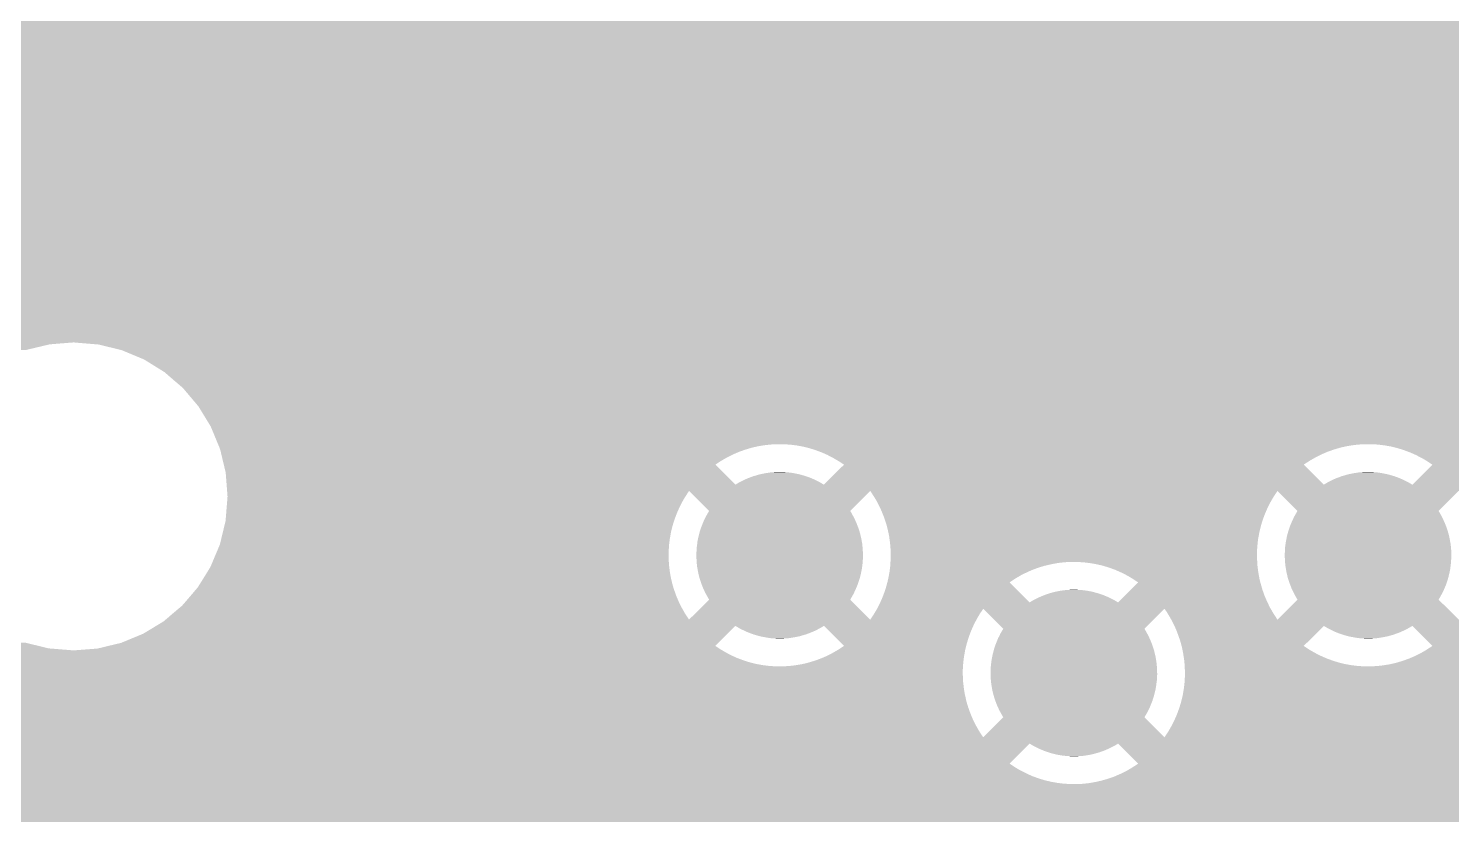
# Model space of a CAD drawing. Extents: x 295 to 953, y 10 to 290.
# Drawn here: x 631.33 to 648.99, y 229.53 to 239.35 of the extents above; entities that cross this region are included whole.
import ezdxf

# ---------------------------------------------------------------- set-up
doc = ezdxf.new("R2010")
doc.units = 0
doc.header["$LTSCALE"] = 5
doc.header["$MEASUREMENT"] = 0
doc.layers.add('PWR', color=7, linetype='CONTINUOUS')

msp = doc.modelspace()

# ---------------------------------------------------------------- linework, layer by layer
at = {"layer": 'PWR'}
for points in [[(574.367, 239.239), (574.343, 239.458), (659.493, 239.239), (659.493, 239.458)], [(574.32, 238.931), (574.362, 239.147), (659.493, 238.931), (659.493, 239.147)], [(574.362, 239.147), (574.367, 239.239), (659.493, 239.147), (659.493, 239.239)], [(574.233, 238.729), (574.32, 238.931), (659.493, 238.729), (659.493, 238.931)], [(574.105, 238.549), (574.233, 238.729), (659.493, 238.549), (659.493, 238.729)], [(574.084, 238.529), (574.105, 238.549), (659.493, 238.529), (659.493, 238.549)], [(607.883, 238.525), (607.792, 238.529), (659.493, 238.525), (659.493, 238.529)], [(608.1, 238.483), (607.883, 238.525), (659.493, 238.483), (659.493, 238.525)], [(608.302, 238.396), (608.1, 238.483), (659.493, 238.396), (659.493, 238.483)], [(608.482, 238.268), (608.302, 238.396), (659.493, 238.268), (659.493, 238.396)], [(608.631, 238.106), (608.482, 238.268), (659.493, 238.106), (659.493, 238.268)], [(608.742, 237.915), (608.631, 238.106), (659.493, 237.915), (659.493, 238.106)], [(608.811, 237.706), (608.742, 237.915), (659.493, 237.706), (659.493, 237.915)], [(608.834, 237.487), (608.811, 237.706), (659.493, 237.487), (659.493, 237.706)], [(608.788, 237.178), (608.83, 237.395), (659.493, 237.178), (659.493, 237.395)], [(608.83, 237.395), (608.834, 237.487), (659.493, 237.395), (659.493, 237.487)], [(608.701, 236.976), (608.788, 237.178), (659.493, 236.976), (659.493, 237.178)], [(608.573, 236.796), (608.701, 236.976), (659.493, 236.796), (659.493, 236.976)], [(608.41, 236.647), (608.573, 236.796), (659.493, 236.647), (659.493, 236.796)], [(608.011, 236.467), (608.22, 236.536), (659.493, 236.467), (659.493, 236.536)], [(608.22, 236.536), (608.41, 236.647), (659.493, 236.536), (659.493, 236.647)], [(572.155, 235.734), (572.155, 236.444), (659.493, 235.734), (659.493, 236.444)], [(607.792, 236.444), (608.011, 236.467), (659.493, 236.444), (659.493, 236.467)], [(572.155, 235.73), (572.155, 235.734), (653.672, 235.73), (653.773, 235.734)], [(572.155, 235.722), (572.155, 235.73), (653.571, 235.722), (653.672, 235.73)], [(572.155, 235.709), (572.155, 235.722), (653.47, 235.709), (653.571, 235.722)], [(572.155, 235.692), (572.155, 235.709), (653.371, 235.692), (653.47, 235.709)], [(572.155, 235.67), (572.155, 235.692), (653.272, 235.67), (653.371, 235.692)], [(572.155, 235.644), (572.155, 235.67), (653.174, 235.644), (653.272, 235.67)], [(572.155, 235.613), (572.155, 235.644), (653.078, 235.613), (653.174, 235.644)], [(572.155, 235.577), (572.155, 235.613), (652.983, 235.577), (653.078, 235.613)], [(572.155, 235.537), (572.155, 235.577), (652.89, 235.537), (652.983, 235.577)], [(572.155, 235.493), (572.155, 235.537), (652.799, 235.493), (652.89, 235.537)], [(572.155, 235.454), (572.155, 235.493), (652.726, 235.454), (652.799, 235.493)], [(572.155, 235.43), (572.155, 235.454), (631.592, 235.43), (631.89, 235.454)], [(631.993, 235.445), (631.89, 235.454), (652.71, 235.445), (652.726, 235.454)], [(632.199, 235.428), (631.993, 235.445), (652.682, 235.428), (652.71, 235.445)], [(572.155, 235.361), (572.155, 235.43), (631.302, 235.361), (631.592, 235.43)], [(632.238, 235.419), (632.199, 235.428), (652.665, 235.419), (652.682, 235.428)], [(632.489, 235.357), (632.238, 235.419), (652.727, 235.357), (652.665, 235.419)], [(632.765, 235.242), (632.489, 235.357), (652.843, 235.242), (652.727, 235.357)], [(633.018, 235.085), (632.765, 235.242), (653, 235.085), (652.843, 235.242)], [(633.13, 234.988), (633.018, 235.085), (653.096, 234.988), (653, 235.085)], [(633.245, 234.89), (633.13, 234.988), (659.493, 234.89), (659.493, 234.988)], [(633.427, 234.675), (633.245, 234.89), (659.493, 234.675), (659.493, 234.89)], [(633.438, 234.662), (633.427, 234.675), (651.914, 234.662), (651.922, 234.675)], [(633.484, 234.587), (633.438, 234.662), (651.871, 234.587), (651.914, 234.662)], [(633.539, 234.497), (633.484, 234.587), (651.825, 234.497), (651.871, 234.587)], [(633.594, 234.407), (633.539, 234.497), (651.784, 234.407), (651.825, 234.497)], [(633.594, 234.405), (633.594, 234.407), (651.783, 234.405), (651.784, 234.407)], [(633.633, 234.311), (633.594, 234.405), (651.746, 234.311), (651.783, 234.405)], [(633.672, 234.216), (633.633, 234.311), (651.712, 234.216), (651.746, 234.311)], [(633.683, 234.191), (633.672, 234.216), (651.705, 234.191), (651.712, 234.216)], [(633.684, 234.187), (633.683, 234.191), (640.541, 234.187), (640.621, 234.191)], [(633.688, 234.178), (633.684, 234.187), (640.461, 234.178), (640.541, 234.187)], [(633.694, 234.165), (633.688, 234.178), (640.382, 234.165), (640.461, 234.178)], [(633.701, 234.147), (633.694, 234.165), (640.304, 234.147), (640.382, 234.165)], [(633.707, 234.131), (633.701, 234.147), (640.251, 234.131), (640.304, 234.147)], [(633.709, 234.124), (633.707, 234.131), (640.227, 234.124), (640.251, 234.131)], [(633.716, 234.097), (633.709, 234.124), (640.151, 234.097), (640.227, 234.124)], [(633.723, 234.066), (633.716, 234.097), (640.077, 234.066), (640.151, 234.097)], [(633.732, 234.03), (633.723, 234.066), (640.005, 234.03), (640.077, 234.066)], [(633.741, 233.99), (633.732, 234.03), (639.935, 233.99), (640.005, 234.03)], [(640.701, 234.191), (640.621, 234.191), (647.914, 234.191), (647.923, 234.191)], [(640.759, 234.187), (640.701, 234.191), (647.843, 234.187), (647.914, 234.191)], [(640.781, 234.186), (640.759, 234.187), (647.83, 234.186), (647.843, 234.187)], [(640.842, 234.178), (640.781, 234.186), (647.763, 234.178), (647.83, 234.186)], [(640.861, 234.176), (640.842, 234.178), (647.75, 234.176), (647.763, 234.178)], [(640.922, 234.165), (640.861, 234.176), (647.684, 234.165), (647.75, 234.176)], [(640.94, 234.162), (640.922, 234.165), (647.67, 234.162), (647.684, 234.165)], [(641.001, 234.147), (640.94, 234.162), (647.606, 234.147), (647.67, 234.162)], [(641.018, 234.143), (641.001, 234.147), (647.592, 234.143), (647.606, 234.147)], [(641.078, 234.124), (641.018, 234.143), (647.529, 234.124), (647.592, 234.143)], [(641.095, 234.119), (641.078, 234.124), (647.515, 234.119), (647.529, 234.124)], [(641.154, 234.097), (641.095, 234.119), (647.453, 234.097), (647.515, 234.119)], [(641.17, 234.091), (641.154, 234.097), (647.439, 234.091), (647.453, 234.097)], [(641.228, 234.066), (641.17, 234.091), (647.38, 234.066), (647.439, 234.091)], [(641.243, 234.059), (641.228, 234.066), (647.366, 234.059), (647.38, 234.066)], [(641.3, 234.03), (641.243, 234.059), (647.308, 234.03), (647.366, 234.059)], [(641.315, 234.022), (641.3, 234.03), (647.294, 234.022), (647.308, 234.03)], [(648.084, 234.186), (648.004, 234.191), (651.703, 234.186), (651.705, 234.191)], [(648.163, 234.176), (648.084, 234.186), (651.7, 234.176), (651.703, 234.186)], [(648.242, 234.162), (648.163, 234.176), (651.696, 234.162), (651.7, 234.176)], [(648.32, 234.143), (648.242, 234.162), (651.691, 234.143), (651.696, 234.162)], [(648.397, 234.119), (648.32, 234.143), (651.684, 234.119), (651.691, 234.143)], [(648.472, 234.091), (648.397, 234.119), (651.677, 234.091), (651.684, 234.119)], [(648.546, 234.059), (648.472, 234.091), (651.669, 234.059), (651.677, 234.091)], [(648.617, 234.022), (648.546, 234.059), (651.66, 234.022), (651.669, 234.059)], [(633.752, 233.947), (633.741, 233.99), (639.868, 233.947), (639.935, 233.99)], [(633.754, 233.937), (633.752, 233.947), (639.855, 233.937), (639.868, 233.947)], [(633.777, 233.841), (633.754, 233.937), (639.951, 233.841), (639.855, 233.937)], [(641.202, 233.689), (641.451, 233.937), (647.406, 233.689), (647.157, 233.937)], [(641.369, 233.99), (641.315, 234.022), (647.238, 233.99), (647.294, 234.022)], [(641.384, 233.982), (641.369, 233.99), (647.225, 233.982), (647.238, 233.99)], [(641.437, 233.947), (641.384, 233.982), (647.171, 233.947), (647.225, 233.982)], [(641.451, 233.937), (641.437, 233.947), (647.157, 233.937), (647.171, 233.947)], [(648.62, 234.021), (648.617, 234.022), (651.659, 234.021), (651.66, 234.022)], [(648.687, 233.982), (648.62, 234.021), (651.651, 233.982), (651.659, 234.021)], [(648.637, 233.821), (648.737, 233.921), (651.624, 233.821), (651.639, 233.921)], [(648.753, 233.937), (648.687, 233.982), (651.643, 233.937), (651.651, 233.982)], [(648.737, 233.921), (648.753, 233.937), (651.639, 233.921), (651.643, 233.937)], [(633.789, 233.689), (633.777, 233.841), (640.103, 233.689), (639.951, 233.841)], [(633.794, 233.62), (633.789, 233.689), (651.608, 233.62), (651.612, 233.689)], [(640.103, 233.689), (640.143, 233.713), (641.202, 233.689), (641.161, 233.713)], [(640.143, 233.713), (640.164, 233.724), (641.161, 233.713), (641.142, 233.724)], [(640.164, 233.724), (640.205, 233.745), (641.142, 233.724), (641.1, 233.745)], [(640.205, 233.745), (640.227, 233.755), (641.1, 233.745), (641.08, 233.755)], [(640.227, 233.755), (640.268, 233.773), (641.08, 233.755), (641.036, 233.773)], [(640.268, 233.773), (640.291, 233.781), (641.036, 233.773), (641.016, 233.781)], [(640.291, 233.781), (640.334, 233.797), (641.016, 233.781), (640.97, 233.797)], [(640.334, 233.797), (640.358, 233.803), (640.97, 233.797), (640.95, 233.803)], [(640.358, 233.803), (640.401, 233.816), (640.95, 233.803), (640.903, 233.816)], [(640.401, 233.816), (640.425, 233.821), (640.903, 233.816), (640.883, 233.821)], [(640.425, 233.821), (640.468, 233.83), (640.883, 233.821), (640.834, 233.83)], [(640.468, 233.83), (640.495, 233.834), (640.834, 233.83), (640.814, 233.834)], [(640.495, 233.834), (640.537, 233.841), (640.814, 233.834), (640.764, 233.841)], [(640.537, 233.841), (640.567, 233.843), (640.764, 233.841), (640.745, 233.843)], [(640.567, 233.843), (640.607, 233.846), (640.745, 233.843), (640.69, 233.846)], [(640.607, 233.846), (640.676, 233.847), (640.69, 233.846), (640.676, 233.847)], [(647.406, 233.689), (647.446, 233.713), (648.505, 233.689), (648.464, 233.713)], [(647.446, 233.713), (647.467, 233.724), (648.464, 233.713), (648.445, 233.724)], [(647.467, 233.724), (647.507, 233.745), (648.445, 233.724), (648.402, 233.745)], [(647.507, 233.745), (647.529, 233.755), (648.402, 233.745), (648.382, 233.755)], [(647.529, 233.755), (647.571, 233.773), (648.382, 233.755), (648.338, 233.773)], [(647.571, 233.773), (647.594, 233.781), (648.338, 233.773), (648.318, 233.781)], [(647.594, 233.781), (647.636, 233.797), (648.318, 233.781), (648.273, 233.797)], [(647.636, 233.797), (647.66, 233.803), (648.273, 233.797), (648.252, 233.803)], [(647.66, 233.803), (647.703, 233.816), (648.252, 233.803), (648.206, 233.816)], [(647.703, 233.816), (647.728, 233.821), (648.206, 233.816), (648.185, 233.821)], [(647.728, 233.821), (647.771, 233.83), (648.185, 233.821), (648.137, 233.83)], [(647.771, 233.83), (647.797, 233.834), (648.137, 233.83), (648.117, 233.834)], [(647.797, 233.834), (647.84, 233.841), (648.117, 233.834), (648.067, 233.841)], [(647.84, 233.841), (647.869, 233.843), (648.067, 233.841), (648.048, 233.843)], [(647.869, 233.843), (647.909, 233.846), (648.048, 233.843), (647.992, 233.846)], [(647.909, 233.846), (647.979, 233.847), (647.992, 233.846), (647.979, 233.847)], [(648.505, 233.689), (648.537, 233.721), (651.612, 233.689), (651.614, 233.721)], [(648.537, 233.721), (648.637, 233.821), (651.614, 233.721), (651.624, 233.821)], [(633.795, 233.611), (633.794, 233.62), (651.608, 233.611), (651.608, 233.62)], [(633.8, 233.544), (633.795, 233.611), (639.484, 233.544), (639.528, 233.611)], [(633.795, 233.475), (633.8, 233.543), (639.443, 233.475), (639.483, 233.543)], [(633.8, 233.543), (633.8, 233.544), (639.483, 233.543), (639.484, 233.544)], [(639.777, 233.363), (639.528, 233.611), (641.529, 233.363), (641.777, 233.611)], [(641.804, 233.571), (641.777, 233.611), (646.804, 233.571), (646.831, 233.611)], [(641.821, 233.544), (641.804, 233.571), (646.786, 233.544), (646.804, 233.571)], [(641.847, 233.503), (641.821, 233.544), (646.762, 233.503), (646.786, 233.544)], [(641.862, 233.475), (641.847, 233.503), (646.746, 233.475), (646.762, 233.503)], [(647.079, 233.363), (646.831, 233.611), (648.831, 233.363), (649.08, 233.611)], [(633.777, 233.255), (633.783, 233.33), (639.347, 233.255), (639.375, 233.33)], [(633.783, 233.33), (633.789, 233.403), (639.375, 233.33), (639.407, 233.403)], [(633.789, 233.403), (633.795, 233.475), (639.407, 233.403), (639.443, 233.475)], [(639.742, 233.302), (639.765, 233.343), (641.563, 233.302), (641.541, 233.343)], [(639.765, 233.343), (639.777, 233.363), (641.541, 233.343), (641.529, 233.363)], [(641.885, 233.432), (641.862, 233.475), (646.724, 233.432), (646.746, 233.475)], [(641.898, 233.403), (641.885, 233.432), (646.709, 233.403), (646.724, 233.432)], [(641.919, 233.359), (641.898, 233.403), (646.69, 233.359), (646.709, 233.403)], [(641.93, 233.33), (641.919, 233.359), (646.677, 233.33), (646.69, 233.359)], [(641.948, 233.285), (641.93, 233.33), (646.66, 233.285), (646.677, 233.33)], [(647.044, 233.302), (647.068, 233.343), (648.866, 233.302), (648.843, 233.343)], [(647.068, 233.343), (647.079, 233.363), (648.843, 233.343), (648.831, 233.363)], [(633.742, 233.1), (633.761, 233.178), (639.304, 233.1), (639.323, 233.178)], [(633.761, 233.178), (633.775, 233.234), (639.323, 233.178), (639.34, 233.234)], [(633.775, 233.234), (633.777, 233.255), (639.34, 233.234), (639.347, 233.255)], [(639.662, 233.11), (639.677, 233.154), (641.643, 233.11), (641.629, 233.154)], [(639.677, 233.154), (639.685, 233.176), (641.629, 233.154), (641.62, 233.176)], [(639.685, 233.176), (639.702, 233.219), (641.62, 233.176), (641.604, 233.219)], [(639.702, 233.219), (639.711, 233.24), (641.604, 233.219), (641.594, 233.24)], [(639.711, 233.24), (639.732, 233.282), (641.594, 233.24), (641.574, 233.282)], [(639.732, 233.282), (639.742, 233.302), (641.574, 233.282), (641.563, 233.302)], [(641.958, 233.255), (641.948, 233.285), (646.649, 233.255), (646.66, 233.285)], [(641.974, 233.209), (641.958, 233.255), (646.635, 233.209), (646.649, 233.255)], [(641.982, 233.178), (641.974, 233.209), (646.626, 233.178), (646.635, 233.209)], [(641.994, 233.131), (641.982, 233.178), (646.614, 233.131), (646.626, 233.178)], [(646.965, 233.11), (646.98, 233.154), (648.945, 233.11), (648.931, 233.154)], [(646.98, 233.154), (646.987, 233.176), (648.931, 233.154), (648.923, 233.176)], [(646.987, 233.176), (647.005, 233.219), (648.923, 233.176), (648.906, 233.219)], [(647.005, 233.219), (647.014, 233.24), (648.906, 233.219), (648.896, 233.24)], [(647.014, 233.24), (647.034, 233.282), (648.896, 233.24), (648.877, 233.282)], [(647.034, 233.282), (647.044, 233.302), (648.877, 233.282), (648.866, 233.302)], [(633.704, 232.944), (633.723, 233.021), (639.28, 232.944), (639.29, 233.021)], [(633.723, 233.021), (633.742, 233.1), (639.29, 233.021), (639.304, 233.1)], [(639.629, 232.952), (639.631, 232.975), (641.678, 232.952), (641.674, 232.975)], [(639.631, 232.975), (639.64, 233.02), (641.674, 232.975), (641.666, 233.02)], [(639.64, 233.02), (639.645, 233.043), (641.666, 233.02), (641.66, 233.043)], [(639.645, 233.043), (639.656, 233.088), (641.66, 233.043), (641.65, 233.088)], [(639.656, 233.088), (639.662, 233.11), (641.65, 233.088), (641.643, 233.11)], [(642.001, 233.1), (641.994, 233.131), (646.607, 233.1), (646.614, 233.131)], [(642.011, 233.053), (642.001, 233.1), (646.598, 233.053), (646.607, 233.1)], [(642.015, 233.021), (642.011, 233.053), (646.592, 233.021), (646.598, 233.053)], [(642.022, 232.973), (642.015, 233.021), (646.586, 232.973), (646.592, 233.021)], [(642.025, 232.941), (642.022, 232.973), (646.583, 232.941), (646.586, 232.973)], [(646.931, 232.952), (646.934, 232.975), (648.98, 232.952), (648.976, 232.975)], [(646.934, 232.975), (646.943, 233.02), (648.976, 232.975), (648.968, 233.02)], [(646.943, 233.02), (646.947, 233.043), (648.968, 233.02), (648.963, 233.043)], [(646.947, 233.043), (646.959, 233.088), (648.963, 233.043), (648.952, 233.088)], [(646.959, 233.088), (646.965, 233.11), (648.952, 233.088), (648.945, 233.11)], [(633.635, 232.781), (633.669, 232.861), (639.274, 232.781), (639.275, 232.861)], [(633.669, 232.861), (633.703, 232.941), (639.275, 232.861), (639.28, 232.941)], [(633.703, 232.941), (633.704, 232.944), (639.28, 232.941), (639.28, 232.944)], [(639.619, 232.836), (639.622, 232.882), (641.686, 232.836), (641.684, 232.882)], [(639.619, 232.813), (639.619, 232.836), (641.687, 232.813), (641.686, 232.836)], [(639.62, 232.79), (639.619, 232.813), (641.687, 232.79), (641.687, 232.813)], [(639.621, 232.744), (639.62, 232.79), (641.684, 232.744), (641.687, 232.79)], [(639.622, 232.882), (639.623, 232.906), (641.684, 232.882), (641.682, 232.906)], [(639.623, 232.906), (639.629, 232.952), (641.682, 232.906), (641.678, 232.952)], [(642.029, 232.893), (642.025, 232.941), (646.579, 232.893), (646.583, 232.941)], [(642.03, 232.861), (642.029, 232.893), (646.577, 232.861), (646.579, 232.893)], [(642.032, 232.813), (642.03, 232.861), (646.577, 232.813), (646.577, 232.861)], [(642.031, 232.781), (642.032, 232.813), (646.577, 232.781), (646.577, 232.813)], [(646.921, 232.813), (646.922, 232.836), (648.989, 232.813), (648.989, 232.836)], [(646.922, 232.79), (646.921, 232.813), (648.989, 232.79), (648.989, 232.813)], [(646.922, 232.836), (646.924, 232.882), (648.989, 232.836), (648.987, 232.882)], [(646.924, 232.744), (646.922, 232.79), (648.986, 232.744), (648.989, 232.79)], [(646.924, 232.882), (646.925, 232.906), (648.987, 232.882), (648.985, 232.906)], [(646.925, 232.906), (646.931, 232.952), (648.985, 232.906), (648.98, 232.952)], [(633.51, 232.542), (633.559, 232.621), (639.301, 232.542), (639.288, 232.621)], [(633.559, 232.621), (633.588, 232.669), (639.288, 232.621), (639.282, 232.669)], [(633.588, 232.669), (633.602, 232.701), (639.282, 232.669), (639.279, 232.701)], [(633.602, 232.701), (633.635, 232.781), (639.279, 232.701), (639.274, 232.781)], [(639.623, 232.72), (639.621, 232.744), (641.683, 232.72), (641.684, 232.744)], [(639.628, 232.674), (639.623, 232.72), (641.677, 232.674), (641.683, 232.72)], [(639.632, 232.651), (639.628, 232.674), (641.674, 232.651), (641.677, 232.674)], [(639.64, 232.606), (639.632, 232.651), (641.665, 232.606), (641.674, 232.651)], [(642.016, 232.605), (642.02, 232.637), (643.728, 232.605), (643.802, 232.637)], [(642.02, 232.637), (642.023, 232.664), (643.802, 232.637), (643.878, 232.664)], [(642.023, 232.664), (642.026, 232.685), (643.878, 232.664), (643.949, 232.685)], [(642.026, 232.686), (642.027, 232.704), (643.955, 232.686), (644.033, 232.704)], [(642.026, 232.685), (642.026, 232.686), (643.949, 232.685), (643.955, 232.686)], [(642.027, 232.704), (642.028, 232.718), (644.033, 232.704), (644.112, 232.718)], [(642.028, 232.731), (642.031, 232.765), (646.58, 232.731), (646.578, 232.765)], [(642.028, 232.727), (642.028, 232.731), (644.192, 232.727), (644.272, 232.731)], [(642.028, 232.718), (642.028, 232.727), (644.112, 232.718), (644.192, 232.727)], [(642.031, 232.765), (642.031, 232.781), (646.578, 232.765), (646.577, 232.781)], [(644.352, 232.73), (644.272, 232.731), (646.58, 232.73), (646.58, 232.731)], [(644.432, 232.725), (644.352, 232.73), (646.58, 232.725), (646.58, 232.73)], [(644.512, 232.715), (644.432, 232.725), (646.58, 232.715), (646.58, 232.725)], [(644.591, 232.701), (644.512, 232.715), (646.581, 232.701), (646.58, 232.715)], [(644.669, 232.682), (644.592, 232.701), (646.583, 232.682), (646.581, 232.701)], [(644.746, 232.659), (644.669, 232.682), (646.586, 232.659), (646.583, 232.682)], [(644.821, 232.631), (644.746, 232.659), (646.589, 232.631), (646.586, 232.659)], [(644.843, 232.621), (644.821, 232.631), (646.59, 232.621), (646.589, 232.631)], [(644.895, 232.598), (644.843, 232.621), (646.594, 232.598), (646.59, 232.621)], [(646.926, 232.72), (646.924, 232.744), (648.985, 232.72), (648.986, 232.744)], [(646.931, 232.674), (646.926, 232.72), (648.979, 232.674), (648.985, 232.72)], [(646.935, 232.651), (646.931, 232.674), (648.977, 232.651), (648.979, 232.674)], [(646.942, 232.606), (646.935, 232.651), (648.968, 232.606), (648.977, 232.651)], [(633.431, 232.415), (633.461, 232.464), (639.333, 232.415), (639.319, 232.464)], [(633.461, 232.464), (633.51, 232.542), (639.319, 232.464), (639.301, 232.542)], [(639.645, 232.583), (639.64, 232.606), (641.661, 232.583), (641.665, 232.606)], [(639.656, 232.538), (639.645, 232.583), (641.649, 232.538), (641.661, 232.583)], [(639.663, 232.516), (639.656, 232.538), (641.643, 232.516), (641.649, 232.538)], [(639.677, 232.472), (639.663, 232.516), (641.628, 232.472), (641.643, 232.516)], [(639.685, 232.45), (639.677, 232.472), (641.621, 232.45), (641.628, 232.472)], [(639.702, 232.407), (639.685, 232.45), (641.603, 232.407), (641.621, 232.45)], [(641.959, 232.371), (641.982, 232.448), (643.612, 232.371), (643.535, 232.448)], [(641.982, 232.448), (641.989, 232.477), (643.535, 232.448), (643.506, 232.477)], [(641.989, 232.477), (641.992, 232.486), (643.506, 232.477), (643.519, 232.486)], [(641.992, 232.486), (642.001, 232.526), (643.519, 232.486), (643.581, 232.526)], [(642.001, 232.526), (642.002, 232.53), (643.581, 232.526), (643.587, 232.53)], [(642.002, 232.53), (642.009, 232.57), (643.587, 232.53), (643.656, 232.57)], [(642.009, 232.57), (642.016, 232.605), (643.656, 232.57), (643.728, 232.605)], [(644.966, 232.562), (644.895, 232.598), (646.6, 232.562), (646.594, 232.598)], [(645, 232.542), (644.966, 232.562), (646.604, 232.542), (646.6, 232.562)], [(645.035, 232.521), (645, 232.542), (646.608, 232.521), (646.604, 232.542)], [(645.012, 232.387), (645.089, 232.464), (646.644, 232.387), (646.622, 232.464)], [(645.102, 232.477), (645.035, 232.521), (646.619, 232.477), (646.608, 232.521)], [(645.089, 232.464), (645.102, 232.477), (646.622, 232.464), (646.619, 232.477)], [(646.948, 232.583), (646.942, 232.606), (648.963, 232.583), (648.968, 232.606)], [(646.958, 232.538), (646.948, 232.583), (648.952, 232.538), (648.963, 232.583)], [(646.965, 232.516), (646.958, 232.538), (648.946, 232.516), (648.952, 232.538)], [(646.979, 232.472), (646.965, 232.516), (648.931, 232.472), (648.946, 232.516)], [(646.988, 232.45), (646.979, 232.472), (648.924, 232.45), (648.931, 232.472)], [(647.004, 232.407), (646.988, 232.45), (648.906, 232.407), (648.924, 232.45)], [(633.279, 232.237), (633.342, 232.311), (639.4, 232.237), (639.369, 232.311)], [(633.342, 232.311), (633.407, 232.387), (639.369, 232.311), (639.342, 232.387)], [(633.407, 232.387), (633.431, 232.415), (639.342, 232.387), (639.333, 232.415)], [(639.528, 232.015), (639.777, 232.263), (641.777, 232.015), (641.529, 232.263)], [(639.712, 232.386), (639.702, 232.407), (641.594, 232.386), (641.603, 232.407)], [(639.731, 232.344), (639.712, 232.386), (641.574, 232.344), (641.594, 232.386)], [(639.743, 232.324), (639.731, 232.344), (641.564, 232.324), (641.574, 232.344)], [(639.765, 232.283), (639.743, 232.324), (641.54, 232.283), (641.564, 232.324)], [(639.777, 232.263), (639.765, 232.283), (641.529, 232.263), (641.54, 232.283)], [(641.901, 232.228), (641.931, 232.296), (643.754, 232.228), (643.687, 232.296)], [(641.931, 232.296), (641.959, 232.371), (643.687, 232.296), (643.612, 232.371)], [(643.794, 232.252), (643.816, 232.263), (644.813, 232.252), (644.794, 232.263)], [(643.816, 232.263), (643.856, 232.284), (644.794, 232.263), (644.751, 232.284)], [(643.856, 232.284), (643.878, 232.294), (644.751, 232.284), (644.731, 232.294)], [(643.878, 232.294), (643.92, 232.312), (644.731, 232.294), (644.687, 232.312)], [(643.92, 232.312), (643.943, 232.321), (644.687, 232.312), (644.667, 232.321)], [(643.943, 232.321), (643.985, 232.336), (644.667, 232.321), (644.622, 232.336)], [(643.985, 232.336), (644.009, 232.343), (644.622, 232.336), (644.601, 232.343)], [(644.009, 232.343), (644.052, 232.355), (644.601, 232.343), (644.554, 232.355)], [(644.052, 232.355), (644.077, 232.361), (644.554, 232.355), (644.534, 232.361)], [(644.077, 232.361), (644.12, 232.37), (644.534, 232.361), (644.486, 232.37)], [(644.12, 232.37), (644.146, 232.374), (644.486, 232.37), (644.466, 232.374)], [(644.146, 232.374), (644.188, 232.38), (644.466, 232.374), (644.415, 232.38)], [(644.188, 232.38), (644.218, 232.382), (644.415, 232.38), (644.397, 232.382)], [(644.218, 232.382), (644.258, 232.385), (644.397, 232.382), (644.341, 232.385)], [(644.258, 232.385), (644.327, 232.386), (644.341, 232.385), (644.327, 232.386)], [(644.862, 232.237), (644.936, 232.311), (646.703, 232.237), (646.671, 232.311)], [(644.936, 232.311), (645.012, 232.387), (646.671, 232.311), (646.644, 232.387)], [(646.831, 232.015), (647.079, 232.263), (649.08, 232.015), (648.831, 232.263)], [(647.014, 232.386), (647.004, 232.407), (648.897, 232.386), (648.906, 232.407)], [(647.034, 232.344), (647.014, 232.386), (648.876, 232.344), (648.897, 232.386)], [(647.045, 232.324), (647.034, 232.344), (648.866, 232.324), (648.876, 232.344)], [(647.067, 232.283), (647.045, 232.324), (648.843, 232.283), (648.866, 232.324)], [(647.079, 232.263), (647.067, 232.283), (648.831, 232.263), (648.843, 232.283)], [(633.048, 232.028), (633.127, 232.096), (639.519, 232.028), (639.475, 232.096)], [(633.127, 232.096), (633.209, 232.165), (639.475, 232.096), (639.436, 232.165)], [(633.209, 232.165), (633.236, 232.188), (639.436, 232.165), (639.424, 232.188)], [(633.236, 232.188), (633.279, 232.237), (639.424, 232.188), (639.4, 232.237)], [(641.777, 232.015), (641.822, 232.082), (643.095, 232.015), (643.134, 232.082)], [(641.822, 232.082), (641.823, 232.084), (643.134, 232.082), (643.135, 232.084)], [(641.823, 232.084), (641.862, 232.15), (643.135, 232.084), (643.18, 232.15)], [(641.862, 232.151), (641.869, 232.165), (646.746, 232.151), (646.738, 232.165)], [(641.862, 232.15), (641.862, 232.151), (646.747, 232.15), (646.746, 232.151)], [(641.869, 232.165), (641.899, 232.223), (646.738, 232.165), (646.71, 232.223)], [(641.899, 232.223), (641.901, 232.228), (646.71, 232.223), (646.707, 232.228)], [(643.428, 231.902), (643.18, 232.15), (645.18, 231.902), (645.428, 232.15)], [(643.754, 232.228), (643.794, 232.252), (644.854, 232.228), (644.813, 232.252)], [(644.854, 232.228), (644.862, 232.237), (646.707, 232.228), (646.703, 232.237)], [(645.456, 232.111), (645.428, 232.15), (646.769, 232.111), (646.747, 232.15)], [(645.465, 232.096), (645.456, 232.111), (646.778, 232.096), (646.769, 232.111)], [(645.498, 232.042), (645.465, 232.096), (646.813, 232.042), (646.778, 232.096)], [(632.754, 231.84), (632.914, 231.937), (640.006, 231.84), (640.103, 231.937)], [(632.914, 231.937), (632.924, 231.943), (643.056, 231.937), (643.058, 231.943)], [(632.924, 231.943), (633.009, 231.995), (643.058, 231.943), (643.085, 231.995)], [(633.009, 231.995), (633.032, 232.014), (643.085, 231.995), (643.095, 232.014)], [(633.032, 232.015), (633.048, 232.028), (639.528, 232.015), (639.519, 232.028)], [(633.032, 232.014), (633.032, 232.015), (643.095, 232.014), (643.095, 232.015)], [(640.144, 231.913), (640.103, 231.937), (641.162, 231.913), (641.202, 231.937)], [(640.163, 231.902), (640.144, 231.913), (641.141, 231.902), (641.162, 231.913)], [(641.27, 231.869), (641.202, 231.937), (643.026, 231.869), (643.056, 231.937)], [(645.505, 232.028), (645.498, 232.042), (646.822, 232.028), (646.813, 232.042)], [(645.513, 232.015), (645.505, 232.028), (646.831, 232.015), (646.822, 232.028)], [(645.536, 231.972), (645.513, 232.015), (652.969, 231.972), (653.013, 232.015)], [(645.552, 231.937), (645.536, 231.972), (652.935, 231.937), (652.969, 231.972)], [(645.57, 231.899), (645.552, 231.937), (647.368, 231.899), (647.406, 231.937)], [(647.447, 231.913), (647.406, 231.937), (648.465, 231.913), (648.505, 231.937)], [(647.466, 231.902), (647.447, 231.913), (648.444, 231.902), (648.465, 231.913)], [(648.753, 231.689), (648.505, 231.937), (652.686, 231.689), (652.935, 231.937)], [(626.575, 231.658), (626.712, 231.729), (631.58, 231.658), (631.29, 231.729)], [(632.478, 231.726), (632.754, 231.84), (639.892, 231.726), (640.006, 231.84)], [(640.206, 231.881), (640.163, 231.902), (641.101, 231.881), (641.141, 231.902)], [(640.226, 231.871), (640.206, 231.881), (641.079, 231.871), (641.101, 231.881)], [(640.27, 231.853), (640.226, 231.871), (641.037, 231.853), (641.079, 231.871)], [(640.29, 231.845), (640.27, 231.853), (641.014, 231.845), (641.037, 231.853)], [(640.335, 231.829), (640.29, 231.845), (640.972, 231.829), (641.014, 231.845)], [(640.356, 231.823), (640.335, 231.829), (640.948, 231.823), (640.972, 231.829)], [(640.403, 231.81), (640.356, 231.823), (640.905, 231.81), (640.948, 231.823)], [(640.423, 231.805), (640.403, 231.81), (640.88, 231.805), (640.905, 231.81)], [(640.471, 231.796), (640.423, 231.805), (640.837, 231.796), (640.88, 231.805)], [(640.491, 231.792), (640.471, 231.796), (640.811, 231.792), (640.837, 231.796)], [(640.541, 231.785), (640.491, 231.792), (640.768, 231.785), (640.811, 231.792)], [(640.56, 231.783), (640.541, 231.785), (640.739, 231.783), (640.768, 231.785)], [(640.616, 231.78), (640.56, 231.783), (640.699, 231.78), (640.739, 231.783)], [(640.63, 231.779), (640.616, 231.78), (640.63, 231.779), (640.699, 231.78)], [(641.345, 231.794), (641.27, 231.869), (642.998, 231.794), (643.026, 231.869)], [(641.422, 231.717), (641.345, 231.794), (642.975, 231.717), (642.998, 231.794)], [(643.336, 231.715), (643.354, 231.758), (645.272, 231.715), (645.255, 231.758)], [(643.354, 231.758), (643.362, 231.78), (645.255, 231.758), (645.245, 231.78)], [(643.362, 231.78), (643.383, 231.821), (645.245, 231.78), (645.226, 231.821)], [(643.383, 231.821), (643.393, 231.842), (645.226, 231.821), (645.214, 231.842)], [(643.393, 231.842), (643.417, 231.882), (645.214, 231.842), (645.192, 231.882)], [(643.417, 231.882), (643.428, 231.902), (645.192, 231.882), (645.18, 231.902)], [(645.599, 231.824), (645.57, 231.899), (647.293, 231.824), (647.368, 231.899)], [(645.625, 231.748), (645.599, 231.824), (647.217, 231.748), (647.293, 231.824)], [(645.641, 231.689), (645.625, 231.748), (647.157, 231.689), (647.217, 231.748)], [(647.508, 231.881), (647.466, 231.902), (648.403, 231.881), (648.444, 231.902)], [(647.528, 231.871), (647.508, 231.881), (648.381, 231.871), (648.403, 231.881)], [(647.572, 231.853), (647.528, 231.871), (648.34, 231.853), (648.381, 231.871)], [(647.592, 231.845), (647.572, 231.853), (648.317, 231.845), (648.34, 231.853)], [(647.638, 231.829), (647.592, 231.845), (648.274, 231.829), (648.317, 231.845)], [(647.658, 231.823), (647.638, 231.829), (648.251, 231.823), (648.274, 231.829)], [(647.705, 231.81), (647.658, 231.823), (648.208, 231.81), (648.251, 231.823)], [(647.725, 231.805), (647.705, 231.81), (648.183, 231.805), (648.208, 231.81)], [(647.774, 231.796), (647.725, 231.805), (648.14, 231.796), (648.183, 231.805)], [(647.794, 231.792), (647.774, 231.796), (648.113, 231.792), (648.14, 231.796)], [(647.844, 231.785), (647.794, 231.792), (648.071, 231.785), (648.113, 231.792)], [(647.863, 231.783), (647.844, 231.785), (648.041, 231.783), (648.071, 231.785)], [(647.918, 231.78), (647.863, 231.783), (648.002, 231.78), (648.041, 231.783)], [(647.932, 231.779), (647.918, 231.78), (647.932, 231.779), (648.002, 231.78)], [(626.048, 231.539), (626.29, 231.563), (640.125, 231.539), (640.072, 231.563)], [(626.29, 231.563), (626.305, 231.567), (640.072, 231.563), (640.062, 231.567)], [(626.305, 231.567), (626.429, 231.604), (640.062, 231.567), (639.991, 231.604)], [(626.429, 231.604), (626.524, 231.632), (639.991, 231.604), (639.943, 231.632)], [(626.524, 231.632), (626.526, 231.633), (639.943, 231.632), (639.941, 231.633)], [(626.526, 231.633), (626.575, 231.658), (631.89, 231.633), (631.58, 231.658)], [(631.89, 231.633), (632.033, 231.644), (639.941, 231.633), (639.922, 231.644)], [(632.033, 231.644), (632.187, 231.656), (639.922, 231.644), (639.903, 231.656)], [(632.187, 231.656), (632.323, 231.689), (639.903, 231.656), (639.855, 231.689)], [(632.323, 231.689), (632.478, 231.726), (639.855, 231.689), (639.892, 231.726)], [(641.155, 231.529), (641.229, 231.56), (642.937, 231.529), (642.941, 231.56)], [(641.229, 231.561), (641.3, 231.596), (642.941, 231.561), (642.948, 231.596)], [(641.229, 231.56), (641.229, 231.561), (642.941, 231.56), (642.941, 231.561)], [(641.3, 231.596), (641.37, 231.636), (642.948, 231.596), (642.955, 231.636)], [(641.37, 231.636), (641.376, 231.639), (642.955, 231.636), (642.956, 231.639)], [(641.376, 231.639), (641.437, 231.679), (642.956, 231.639), (642.965, 231.679)], [(641.451, 231.689), (641.422, 231.717), (642.968, 231.689), (642.975, 231.717)], [(641.437, 231.679), (641.451, 231.689), (642.965, 231.679), (642.968, 231.689)], [(643.283, 231.514), (643.292, 231.56), (645.325, 231.514), (645.317, 231.56)], [(643.292, 231.56), (643.296, 231.582), (645.317, 231.56), (645.312, 231.582)], [(643.296, 231.582), (643.308, 231.627), (645.312, 231.582), (645.301, 231.627)], [(643.308, 231.627), (643.314, 231.65), (645.301, 231.627), (645.294, 231.65)], [(643.314, 231.65), (643.328, 231.694), (645.294, 231.65), (645.28, 231.694)], [(643.328, 231.694), (643.336, 231.715), (645.28, 231.694), (645.272, 231.715)], [(645.646, 231.671), (645.641, 231.689), (647.184, 231.671), (647.157, 231.689)], [(645.651, 231.644), (645.646, 231.671), (647.224, 231.644), (647.184, 231.671)], [(645.659, 231.604), (645.651, 231.644), (647.293, 231.604), (647.224, 231.644)], [(645.662, 231.592), (645.659, 231.604), (647.316, 231.592), (647.293, 231.604)], [(645.665, 231.567), (645.662, 231.592), (647.365, 231.567), (647.316, 231.592)], [(645.67, 231.535), (645.665, 231.567), (647.438, 231.535), (647.365, 231.567)], [(648.458, 231.529), (648.531, 231.56), (652.935, 231.529), (652.867, 231.56)], [(648.531, 231.56), (648.553, 231.571), (652.867, 231.56), (652.843, 231.571)], [(648.553, 231.571), (648.603, 231.596), (652.843, 231.571), (652.795, 231.596)], [(648.603, 231.596), (648.641, 231.617), (652.795, 231.596), (652.753, 231.617)], [(648.641, 231.617), (648.673, 231.636), (652.753, 231.617), (652.721, 231.636)], [(648.673, 231.636), (648.722, 231.668), (652.721, 231.636), (652.665, 231.668)], [(648.722, 231.668), (648.74, 231.679), (652.665, 231.668), (652.677, 231.679)], [(648.74, 231.679), (648.753, 231.689), (652.677, 231.679), (652.686, 231.689)], [(623.653, 231.535), (623.652, 231.539), (640.136, 231.535), (640.125, 231.539)], [(623.655, 231.507), (623.653, 231.535), (640.211, 231.507), (640.136, 231.535)], [(623.658, 231.483), (623.655, 231.507), (640.288, 231.483), (640.211, 231.507)], [(623.659, 231.464), (623.658, 231.483), (640.366, 231.464), (640.288, 231.483)], [(623.661, 231.45), (623.659, 231.464), (640.445, 231.45), (640.366, 231.464)], [(623.662, 231.44), (623.661, 231.45), (640.524, 231.44), (640.445, 231.45)], [(623.662, 231.435), (623.662, 231.44), (640.605, 231.435), (640.524, 231.44)], [(623.665, 231.401), (623.662, 231.435), (642.926, 231.401), (642.928, 231.435)], [(623.662, 231.435), (623.662, 231.435), (640.685, 231.435), (640.605, 231.435)], [(623.67, 231.352), (623.665, 231.401), (642.926, 231.352), (642.926, 231.401)], [(640.685, 231.435), (640.765, 231.439), (642.928, 231.435), (642.929, 231.439)], [(640.765, 231.439), (640.845, 231.448), (642.929, 231.439), (642.929, 231.448)], [(640.845, 231.448), (640.924, 231.461), (642.929, 231.448), (642.93, 231.461)], [(640.924, 231.461), (641.002, 231.479), (642.93, 231.461), (642.931, 231.479)], [(641.002, 231.479), (641.007, 231.481), (642.931, 231.479), (642.931, 231.481)], [(641.007, 231.481), (641.079, 231.502), (642.931, 231.481), (642.934, 231.502)], [(641.079, 231.502), (641.155, 231.529), (642.934, 231.502), (642.937, 231.529)], [(643.27, 231.376), (643.273, 231.422), (645.337, 231.376), (645.336, 231.422)], [(643.27, 231.352), (643.27, 231.376), (645.338, 231.352), (645.337, 231.376)], [(643.273, 231.422), (643.274, 231.445), (645.336, 231.422), (645.333, 231.445)], [(643.274, 231.445), (643.28, 231.491), (645.333, 231.445), (645.329, 231.491)], [(643.28, 231.491), (643.283, 231.514), (645.329, 231.491), (645.325, 231.514)], [(645.673, 231.513), (645.67, 231.535), (647.498, 231.513), (647.438, 231.535)], [(645.674, 231.507), (645.673, 231.513), (647.514, 231.507), (647.498, 231.513)], [(645.676, 231.483), (645.674, 231.507), (647.59, 231.483), (647.514, 231.507)], [(645.678, 231.464), (645.676, 231.483), (647.668, 231.464), (647.59, 231.483)], [(645.679, 231.45), (645.678, 231.464), (647.747, 231.45), (647.668, 231.464)], [(645.68, 231.44), (645.679, 231.45), (647.827, 231.44), (647.747, 231.45)], [(645.68, 231.435), (645.68, 231.44), (647.907, 231.435), (647.827, 231.44)], [(645.68, 231.433), (645.68, 231.435), (653.211, 231.433), (653.204, 231.435)], [(645.68, 231.435), (645.68, 231.435), (647.987, 231.435), (647.907, 231.435)], [(645.681, 231.429), (645.68, 231.433), (653.222, 231.429), (653.211, 231.433)], [(645.681, 231.405), (645.681, 231.429), (653.32, 231.405), (653.222, 231.429)], [(645.682, 231.385), (645.681, 231.405), (653.419, 231.385), (653.32, 231.405)], [(645.682, 231.37), (645.682, 231.385), (653.519, 231.37), (653.419, 231.385)], [(647.987, 231.435), (648.067, 231.439), (653.204, 231.435), (653.19, 231.439)], [(648.067, 231.439), (648.147, 231.448), (653.19, 231.439), (653.16, 231.448)], [(648.147, 231.448), (648.209, 231.458), (653.16, 231.448), (653.125, 231.458)], [(648.209, 231.458), (648.226, 231.461), (653.125, 231.458), (653.116, 231.461)], [(648.226, 231.461), (648.305, 231.479), (653.116, 231.461), (653.065, 231.479)], [(648.305, 231.479), (648.347, 231.492), (653.065, 231.479), (653.029, 231.492)], [(648.347, 231.492), (648.382, 231.502), (653.029, 231.492), (653.004, 231.502)], [(648.382, 231.502), (648.457, 231.529), (653.004, 231.502), (652.936, 231.529)], [(648.457, 231.529), (648.458, 231.529), (652.936, 231.529), (652.935, 231.529)], [(623.65, 231.161), (623.661, 231.24), (642.939, 231.161), (642.93, 231.24)], [(623.661, 231.24), (623.669, 231.305), (642.93, 231.24), (642.927, 231.305)], [(623.669, 231.305), (623.67, 231.32), (642.927, 231.305), (642.926, 231.32)], [(623.67, 231.32), (623.67, 231.352), (642.926, 231.32), (642.926, 231.352)], [(643.271, 231.329), (643.27, 231.352), (645.338, 231.329), (645.338, 231.352)], [(643.272, 231.283), (643.271, 231.329), (645.335, 231.283), (645.338, 231.329)], [(643.275, 231.26), (643.272, 231.283), (645.334, 231.26), (645.335, 231.283)], [(643.279, 231.214), (643.275, 231.26), (645.328, 231.214), (645.334, 231.26)], [(643.283, 231.191), (643.279, 231.214), (645.325, 231.191), (645.328, 231.214)], [(645.667, 231.144), (645.677, 231.224), (659.493, 231.144), (659.493, 231.224)], [(645.677, 231.224), (645.682, 231.304), (659.493, 231.224), (659.493, 231.304)], [(645.683, 231.36), (645.682, 231.37), (653.62, 231.36), (653.519, 231.37)], [(645.682, 231.304), (645.683, 231.352), (659.493, 231.304), (659.493, 231.352)], [(645.683, 231.354), (645.683, 231.36), (653.721, 231.354), (653.62, 231.36)], [(645.683, 231.353), (645.683, 231.354), (653.822, 231.353), (653.721, 231.354)], [(645.683, 231.352), (645.683, 231.353), (659.493, 231.352), (659.493, 231.353)], [(623.617, 231.003), (623.637, 231.063), (642.97, 231.003), (642.957, 231.063)], [(623.637, 231.063), (623.639, 231.081), (642.957, 231.063), (642.952, 231.081)], [(623.639, 231.081), (623.65, 231.161), (642.952, 231.081), (642.939, 231.161)], [(643.291, 231.145), (643.283, 231.191), (645.317, 231.145), (645.325, 231.191)], [(643.296, 231.123), (643.291, 231.145), (645.312, 231.123), (645.317, 231.145)], [(643.307, 231.078), (643.296, 231.123), (645.3, 231.078), (645.312, 231.123)], [(643.314, 231.055), (643.307, 231.078), (645.294, 231.055), (645.3, 231.078)], [(643.328, 231.011), (643.314, 231.055), (645.28, 231.011), (645.294, 231.055)], [(645.634, 230.988), (645.653, 231.066), (659.493, 230.988), (659.493, 231.066)], [(645.653, 231.066), (645.667, 231.144), (659.493, 231.066), (659.493, 231.144)], [(623.559, 230.832), (623.565, 230.851), (643.028, 230.832), (643.02, 230.851)], [(623.565, 230.851), (623.591, 230.926), (643.02, 230.851), (642.993, 230.926)], [(623.591, 230.926), (623.617, 231.003), (642.993, 230.926), (642.97, 231.003)], [(643.336, 230.99), (643.328, 231.011), (645.272, 230.99), (645.28, 231.011)], [(643.353, 230.947), (643.336, 230.99), (645.255, 230.947), (645.272, 230.99)], [(643.363, 230.925), (643.353, 230.947), (645.246, 230.925), (645.255, 230.947)], [(643.382, 230.884), (643.363, 230.925), (645.225, 230.884), (645.246, 230.925)], [(643.394, 230.863), (643.382, 230.884), (645.215, 230.863), (645.225, 230.884)], [(643.416, 230.823), (643.394, 230.863), (645.191, 230.823), (645.215, 230.863)], [(645.582, 230.836), (645.61, 230.911), (659.493, 230.836), (659.493, 230.911)], [(645.61, 230.911), (645.634, 230.988), (659.493, 230.911), (659.493, 230.988)], [(623.447, 230.635), (623.487, 230.705), (643.127, 230.635), (643.087, 230.705)], [(623.487, 230.705), (623.527, 230.777), (643.087, 230.705), (643.051, 230.777)], [(623.527, 230.777), (623.559, 230.832), (643.051, 230.777), (643.028, 230.832)], [(643.18, 230.555), (643.428, 230.803), (645.428, 230.555), (645.18, 230.803)], [(643.428, 230.803), (643.416, 230.823), (645.18, 230.803), (645.191, 230.823)], [(645.473, 230.621), (645.513, 230.691), (659.493, 230.621), (659.493, 230.691)], [(645.513, 230.691), (645.55, 230.762), (659.493, 230.691), (659.493, 230.762)], [(645.55, 230.762), (645.582, 230.836), (659.493, 230.762), (659.493, 230.836)], [(623.315, 230.477), (623.382, 230.555), (659.493, 230.477), (659.493, 230.555)], [(623.382, 230.555), (623.394, 230.568), (643.18, 230.555), (643.17, 230.568)], [(623.394, 230.568), (623.439, 230.62), (643.17, 230.568), (643.136, 230.62)], [(623.439, 230.62), (623.447, 230.635), (643.136, 230.62), (643.127, 230.635)], [(645.428, 230.555), (645.473, 230.621), (659.493, 230.555), (659.493, 230.621)], [(623.089, 230.284), (623.28, 230.435), (643.562, 230.284), (643.713, 230.435)], [(623.28, 230.435), (623.315, 230.477), (643.713, 230.435), (643.754, 230.477)], [(643.795, 230.453), (643.754, 230.477), (644.814, 230.453), (644.854, 230.477)], [(643.815, 230.442), (643.795, 230.453), (644.792, 230.442), (644.814, 230.453)], [(643.857, 230.421), (643.815, 230.442), (644.752, 230.421), (644.792, 230.442)], [(643.877, 230.411), (643.857, 230.421), (644.73, 230.411), (644.752, 230.421)], [(643.921, 230.393), (643.877, 230.411), (644.688, 230.393), (644.73, 230.411)], [(643.941, 230.384), (643.921, 230.393), (644.665, 230.384), (644.688, 230.393)], [(643.987, 230.369), (643.941, 230.384), (644.623, 230.369), (644.665, 230.384)], [(644.007, 230.362), (643.987, 230.369), (644.599, 230.362), (644.623, 230.369)], [(644.054, 230.35), (644.007, 230.362), (644.556, 230.35), (644.599, 230.362)], [(644.074, 230.344), (644.054, 230.35), (644.531, 230.344), (644.556, 230.35)], [(644.122, 230.335), (644.074, 230.344), (644.488, 230.335), (644.531, 230.344)], [(644.142, 230.331), (644.122, 230.335), (644.462, 230.331), (644.488, 230.335)], [(644.193, 230.325), (644.142, 230.331), (644.42, 230.325), (644.462, 230.331)], [(644.211, 230.323), (644.193, 230.325), (644.39, 230.323), (644.42, 230.325)], [(644.267, 230.32), (644.211, 230.323), (644.35, 230.32), (644.39, 230.323)], [(644.281, 230.319), (644.267, 230.32), (644.281, 230.319), (644.35, 230.32)], [(645.102, 230.228), (644.854, 230.477), (659.493, 230.228), (659.493, 230.477)], [(622.654, 230.107), (622.777, 230.143), (643.714, 230.107), (643.642, 230.143)], [(622.777, 230.143), (622.873, 230.171), (643.642, 230.143), (643.594, 230.171)], [(622.873, 230.171), (622.897, 230.184), (643.594, 230.171), (643.573, 230.184)], [(622.897, 230.184), (622.982, 230.228), (643.573, 230.184), (643.506, 230.228)], [(622.982, 230.228), (623.089, 230.284), (643.506, 230.228), (643.562, 230.284)], [(644.952, 230.135), (645.021, 230.175), (659.493, 230.135), (659.493, 230.175)], [(645.021, 230.175), (645.089, 230.219), (659.493, 230.175), (659.493, 230.219)], [(645.089, 230.219), (645.102, 230.228), (659.493, 230.219), (659.493, 230.228)], [(608.16, 229.891), (608.243, 229.974), (659.493, 229.891), (659.493, 229.974)], [(608.243, 229.974), (608.244, 229.975), (644.336, 229.974), (644.256, 229.975)], [(608.244, 229.975), (608.249, 229.98), (644.256, 229.975), (644.176, 229.98)], [(608.249, 229.98), (608.259, 229.99), (644.176, 229.98), (644.096, 229.99)], [(608.259, 229.99), (608.273, 230.004), (644.096, 229.99), (644.017, 230.004)], [(608.273, 230.004), (608.292, 230.023), (644.017, 230.004), (643.939, 230.023)], [(608.299, 230.074), (608.292, 230.079), (643.787, 230.074), (643.777, 230.079)], [(608.292, 230.023), (608.315, 230.046), (643.939, 230.023), (643.862, 230.046)], [(608.326, 230.057), (608.299, 230.074), (643.834, 230.057), (643.787, 230.074)], [(608.315, 230.046), (608.326, 230.057), (643.862, 230.046), (643.834, 230.057)], [(622.397, 230.079), (622.639, 230.102), (643.777, 230.079), (643.724, 230.102)], [(622.639, 230.102), (622.654, 230.107), (643.724, 230.102), (643.714, 230.107)], [(644.336, 229.974), (644.416, 229.978), (659.493, 229.974), (659.493, 229.978)], [(644.416, 229.978), (644.496, 229.987), (659.493, 229.978), (659.493, 229.987)], [(644.496, 229.987), (644.575, 230.001), (659.493, 229.987), (659.493, 230.001)], [(644.575, 230.001), (644.653, 230.019), (659.493, 230.001), (659.493, 230.019)], [(644.653, 230.019), (644.73, 230.041), (659.493, 230.019), (659.493, 230.041)], [(644.73, 230.041), (644.806, 230.068), (659.493, 230.041), (659.493, 230.068)], [(644.806, 230.068), (644.88, 230.1), (659.493, 230.068), (659.493, 230.1)], [(644.88, 230.1), (644.952, 230.135), (659.493, 230.1), (659.493, 230.135)], [(585.245, 229.842), (585.28, 229.891), (659.493, 229.842), (659.493, 229.891)], [(608.566, 229.804), (608.541, 229.842), (659.493, 229.804), (659.493, 229.842)], [(608.6, 229.748), (608.566, 229.804), (659.493, 229.748), (659.493, 229.804)], [(608.629, 229.689), (608.6, 229.748), (659.493, 229.689), (659.493, 229.748)], [(608.654, 229.629), (608.629, 229.689), (659.493, 229.629), (659.493, 229.689)], [(608.675, 229.567), (608.654, 229.629), (659.493, 229.567), (659.493, 229.629)], [(608.691, 229.503), (608.675, 229.567), (659.493, 229.503), (659.493, 229.567)]]:
    msp.add_solid(points, dxfattribs=at)

doc.saveas('drawing.dxf')
